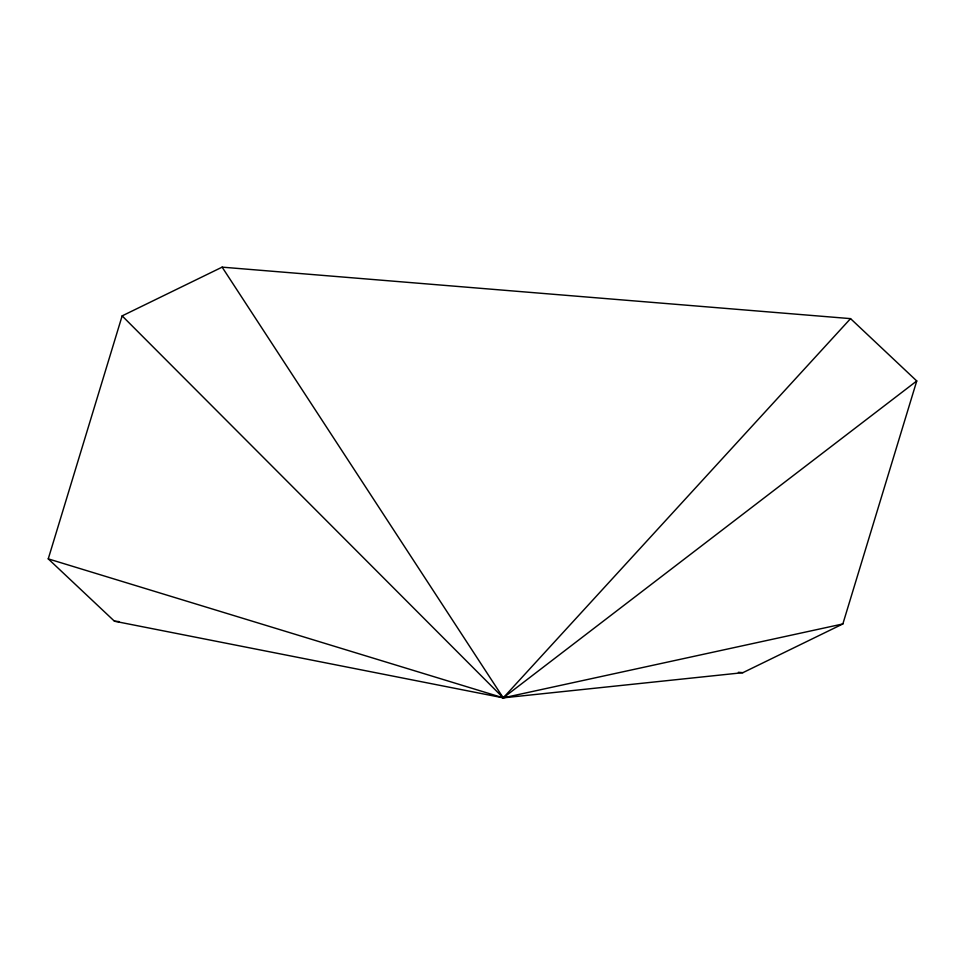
<?xml version="1.0" encoding="UTF-8"?>
<svg xmlns="http://www.w3.org/2000/svg" width="965" height="965" viewBox="0 0 965 965"><rect width="100%" height="100%" fill="white"/><g stroke="black" fill="none" stroke-linecap="round" stroke-linejoin="round"><path stroke-width="1.45" d="M48.25 558.868L122.145 315.881L222.131 267.148L850.551 318.631L916.75 380.97L842.855 623.945L742.869 672.677L503.248 697.852L114.449 621.207L48.25 558.868L503.248 697.852L842.855 623.945M850.551 318.631L503.248 697.852L122.145 315.881M916.75 380.97L503.248 697.852L222.131 267.148M114.449 621.207L118.948 621.569M738.37 672.303L742.869 672.677"/></g></svg>
